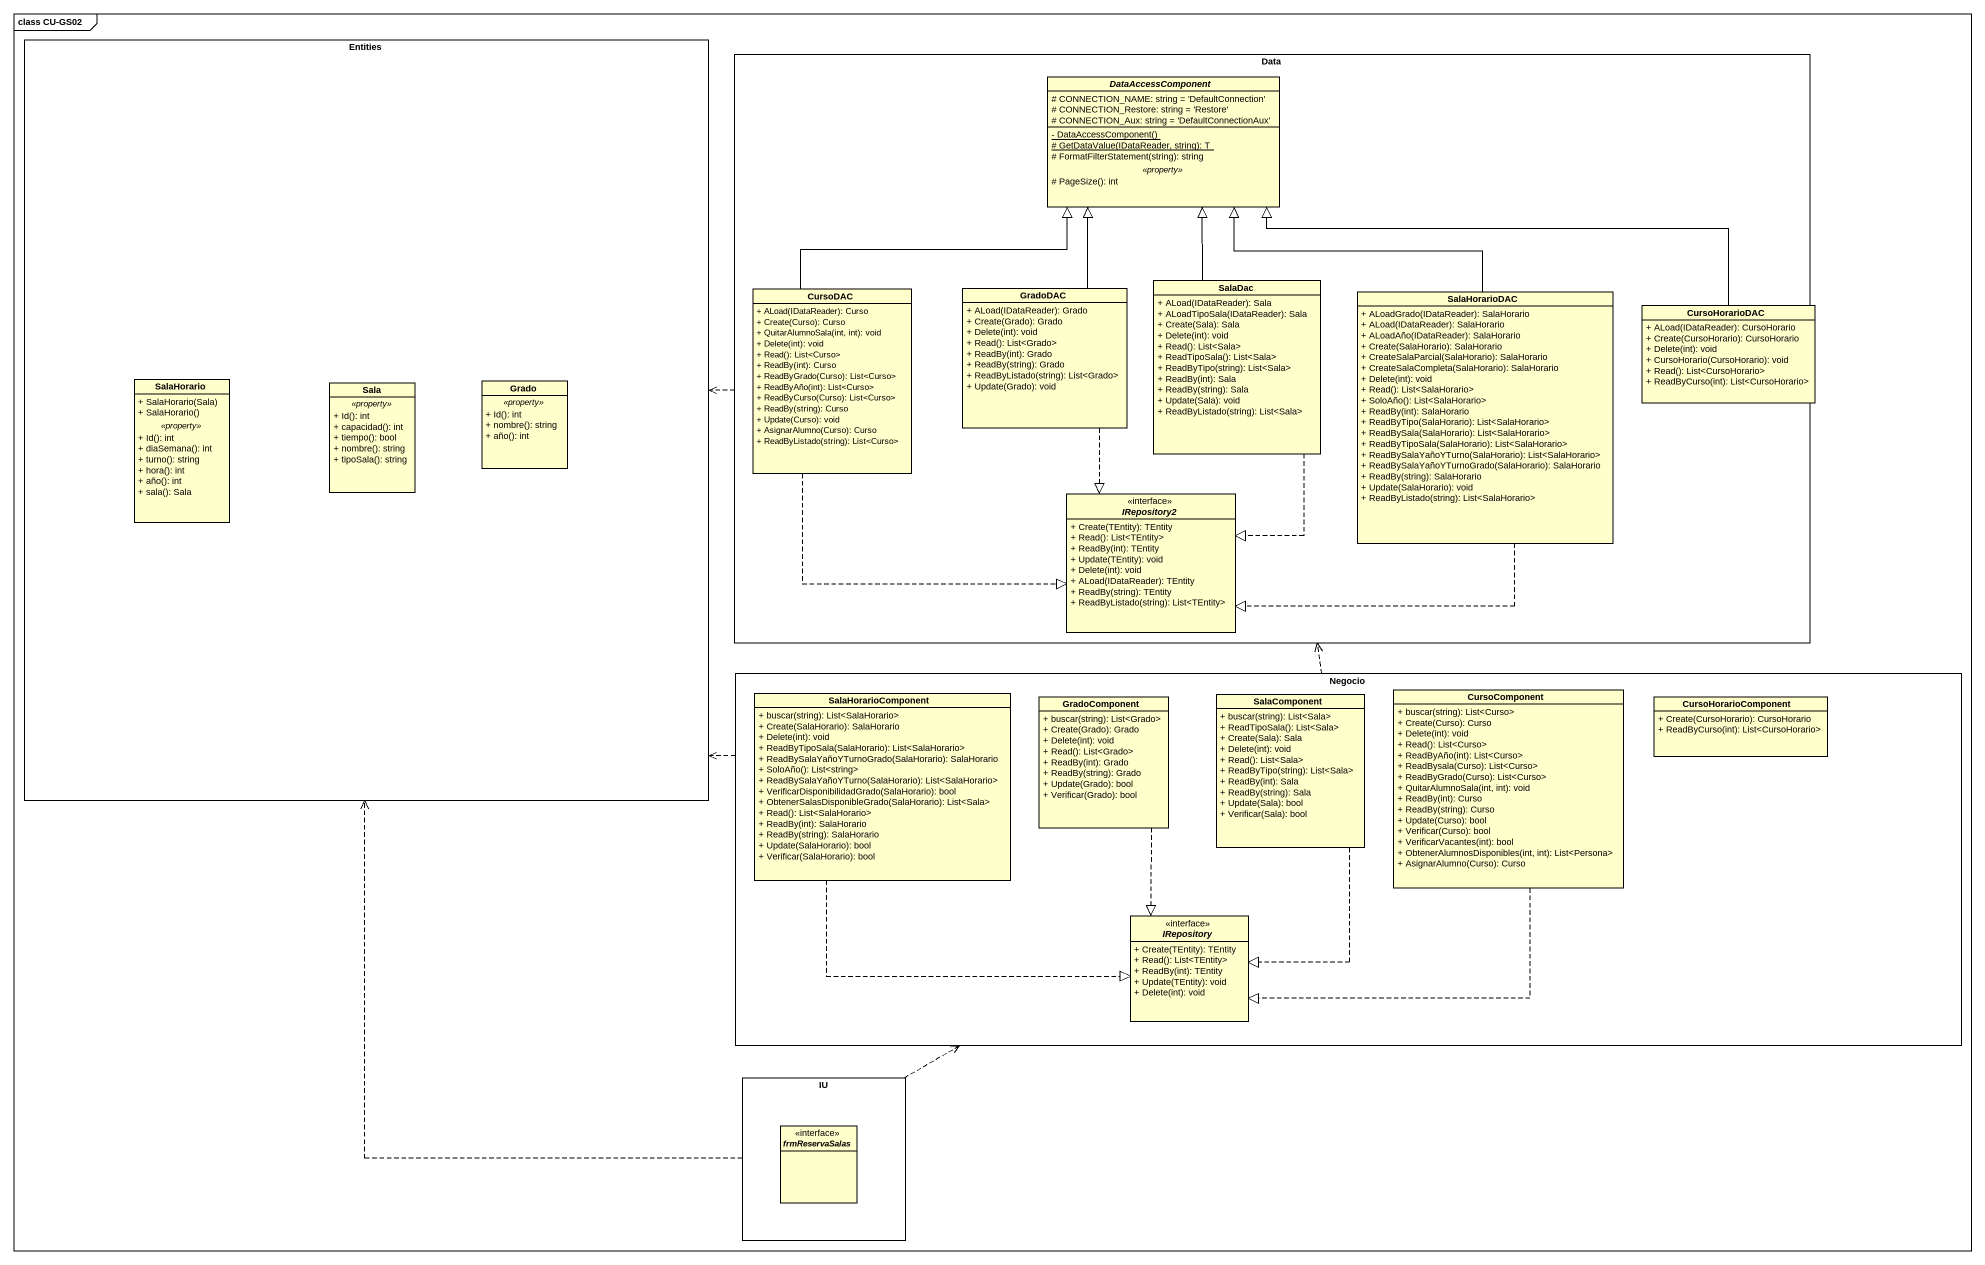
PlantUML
@startuml
mainframe class CU-GS02
hide circle
hide empty members
skinparam classAttributeIconSize 0
rectangle Entities {
  class SalaHorario {
    + SalaHorario(Sala)
    + SalaHorario()
    .. <<property>> ..
    + Id(): int
    + diaSemana(): int
    + turno(): string
    + hora(): int
    + año(): int
    + sala(): Sala
  }
  class Sala {
    .. <<property>> ..
    + Id(): int
    + capacidad(): int
    + tiempo(): bool
    + nombre(): string
    + tipoSala(): string
  }
  class Grado {
    .. <<property>> ..
    + Id(): int
    + nombre(): string
    + año(): int
  }
}
rectangle Data {
  abstract class DataAccessComponent {
    # CONNECTION_NAME: string = 'DefaultConnection'
    # CONNECTION_Restore: string = 'Restore'
    # CONNECTION_Aux: string = 'DefaultConnectionAux'
    --
    {static} - DataAccessComponent()
    {static} # GetDataValue(IDataReader, string): T
    # FormatFilterStatement(string): string
    .. <<property>> ..
    # PageSize(): int
  }
  class SalaDac {
    + ALoad(IDataReader): Sala
    + ALoadTipoSala(IDataReader): Sala
    + Create(Sala): Sala
    + Delete(int): void
    + Read(): List<Sala>
    + ReadTipoSala(): List<Sala>
    + ReadByTipo(string): List<Sala>
    + ReadBy(int): Sala
    + ReadBy(string): Sala
    + Update(Sala): void
    + ReadByListado(string): List<Sala>
  }
  class CursoDAC {
    + ALoad(IDataReader): Curso
    + Create(Curso): Curso
    + QuitarAlumnoSala(int, int): void
    + Delete(int): void
    + Read(): List<Curso>
    + ReadBy(int): Curso
    + ReadByGrado(Curso): List<Curso>
    + ReadByAño(int): List<Curso>
    + ReadByCurso(Curso): List<Curso>
    + ReadBy(string): Curso
    + Update(Curso): void
    + AsignarAlumno(Curso): Curso
    + ReadByListado(string): List<Curso>
  }
  class GradoDAC {
    + ALoad(IDataReader): Grado
    + Create(Grado): Grado
    + Delete(int): void
    + Read(): List<Grado>
    + ReadBy(int): Grado
    + ReadBy(string): Grado
    + ReadByListado(string): List<Grado>
    + Update(Grado): void
  }
  class SalaHorarioDAC {
    + ALoadGrado(IDataReader): SalaHorario
    + ALoad(IDataReader): SalaHorario
    + ALoadAño(IDataReader): SalaHorario
    + Create(SalaHorario): SalaHorario
    + CreateSalaParcial(SalaHorario): SalaHorario
    + CreateSalaCompleta(SalaHorario): SalaHorario
    + Delete(int): void
    + Read(): List<SalaHorario>
    + SoloAño(): List<SalaHorario>
    + ReadBy(int): SalaHorario
    + ReadByTipo(SalaHorario): List<SalaHorario>
    + ReadBySala(SalaHorario): List<SalaHorario>
    + ReadByTipoSala(SalaHorario): List<SalaHorario>
    + ReadBySalaYañoYTurno(SalaHorario): List<SalaHorario>
    + ReadBySalaYañoYTurnoGrado(SalaHorario): SalaHorario
    + ReadBy(string): SalaHorario
    + Update(SalaHorario): void
    + ReadByListado(string): List<SalaHorario>
  }
  interface IRepository2 {
    + Create(TEntity): TEntity
    + Read(): List<TEntity>
    + ReadBy(int): TEntity
    + Update(TEntity): void
    + Delete(int): void
    + ALoad(IDataReader): TEntity
    + ReadBy(string): TEntity
    + ReadByListado(string): List<TEntity>
  }
}
class CursoHorarioDAC {
  + ALoad(IDataReader): CursoHorario
  + Create(CursoHorario): CursoHorario
  + Delete(int): void
  + CursoHorario(CursoHorario): void
  + Read(): List<CursoHorario>
  + ReadByCurso(int): List<CursoHorario>
}
rectangle Negocio {
  class SalaHorarioComponent {
    + buscar(string): List<SalaHorario>
    + Create(SalaHorario): SalaHorario
    + Delete(int): void
    + ReadByTipoSala(SalaHorario): List<SalaHorario>
    + ReadBySalaYañoYTurnoGrado(SalaHorario): SalaHorario
    + SoloAño(): List<string>
    + ReadBySalaYañoYTurno(SalaHorario): List<SalaHorario>
    + VerificarDisponibilidadGrado(SalaHorario): bool
    + ObtenerSalasDisponibleGrado(SalaHorario): List<Sala>
    + Read(): List<SalaHorario>
    + ReadBy(int): SalaHorario
    + ReadBy(string): SalaHorario
    + Update(SalaHorario): bool
    + Verificar(SalaHorario): bool
  }
  class GradoComponent {
    + buscar(string): List<Grado>
    + Create(Grado): Grado
    + Delete(int): void
    + Read(): List<Grado>
    + ReadBy(int): Grado
    + ReadBy(string): Grado
    + Update(Grado): bool
    + Verificar(Grado): bool
  }
  class SalaComponent {
    + buscar(string): List<Sala>
    + ReadTipoSala(): List<Sala>
    + Create(Sala): Sala
    + Delete(int): void
    + Read(): List<Sala>
    + ReadByTipo(string): List<Sala>
    + ReadBy(int): Sala
    + ReadBy(string): Sala
    + Update(Sala): bool
    + Verificar(Sala): bool
  }
  class CursoComponent {
    + buscar(string): List<Curso>
    + Create(Curso): Curso
    + Delete(int): void
    + Read(): List<Curso>
    + ReadByAño(int): List<Curso>
    + ReadBysala(Curso): List<Curso>
    + ReadByGrado(Curso): List<Curso>
    + QuitarAlumnoSala(int, int): void
    + ReadBy(int): Curso
    + ReadBy(string): Curso
    + Update(Curso): bool
    + Verificar(Curso): bool
    + VerificarVacantes(int): bool
    + ObtenerAlumnosDisponibles(int, int): List<Persona>
    + AsignarAlumno(Curso): Curso
  }
  class CursoHorarioComponent {
    + Create(CursoHorario): CursoHorario
    + ReadByCurso(int): List<CursoHorario>
  }
  interface IRepository {
    + Create(TEntity): TEntity
    + Read(): List<TEntity>
    + ReadBy(int): TEntity
    + Update(TEntity): void
    + Delete(int): void
  }
}
rectangle IU {
  interface frmReservaSalas
}
Data .left.> Entities
SalaDac -up-|> DataAccessComponent
SalaDac ..|> IRepository2
CursoDAC -up-|> DataAccessComponent
CursoDAC .right.|> IRepository2
GradoDAC -up-|> DataAccessComponent
GradoDAC ..|> IRepository2
SalaHorarioDAC -up-|> DataAccessComponent
SalaHorarioDAC .left.|> IRepository2
CursoHorarioDAC -left-|> DataAccessComponent
Negocio .left.> Entities
Negocio .up.> Data
SalaHorarioComponent .right.|> IRepository
GradoComponent ..|> IRepository
SalaComponent ..|> IRepository
CursoComponent .left.|> IRepository
IU .up.> Entities
IU .right.> Negocio
@enduml
